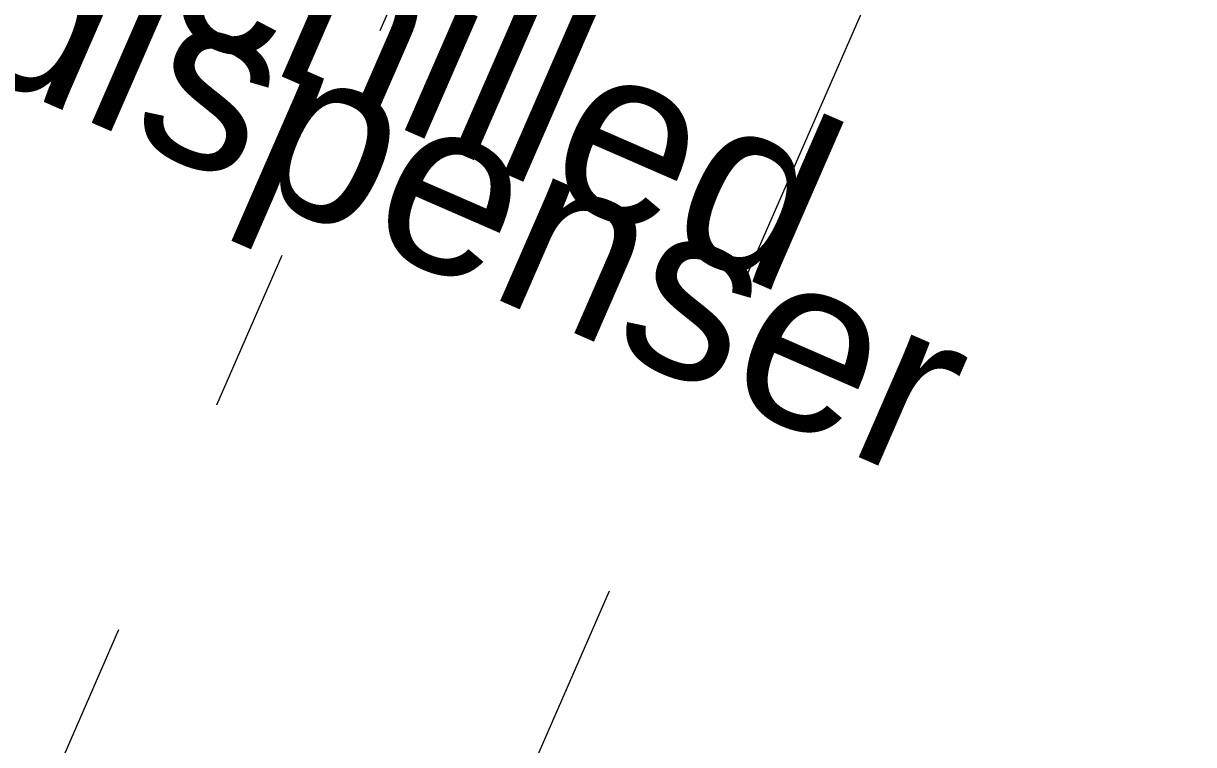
# Model space of a CAD drawing. Header units: millimetres. Extents: x -89663 to 74273, y -103666 to 18539.
# Drawn here: x -24198 to -23187, y -35058 to -34435 of the extents above; entities that cross this region are included whole.
import ezdxf
from ezdxf.enums import TextEntityAlignment as Align

# ---------------------------------------------------------------- set-up
doc = ezdxf.new("R2010")
doc.units = ezdxf.units.MM
doc.header["$MEASUREMENT"] = 0
doc.linetypes.add('Dashed', pattern=[564.444447, 282.222223, -282.222223])
doc.linetypes.add('Double Dashed', pattern=[1093.611073, 529.166651, -211.666656, 141.111112, -211.666656])
doc.layers.add('A-95-MC_Marker_Section_P2.Marker', color=7, linetype='Continuous')
doc.layers.add('New_A-15-MG_Structural_Grid_Phase_2', color=7, linetype='Continuous')
doc.layers.add('A-95-MC_Marker_Section_P2.Marker_Pen_No__1', color=7, linetype='Continuous', lineweight=13)
doc.layers.add('New_A-95-P_Text_1_50_GA_Pen_No__1', color=7, linetype='Continuous', lineweight=13)
doc.layers.add('New_A-15-MG_Structural_Grid_Phase_2_Pen_No__222', color=7, linetype='Continuous', lineweight=13, true_color=0x65af33)
doc.styles.add('GENERATED_STYLE_4', font='')
doc.styles.get('GENERATED_STYLE_4').set_extended_font_data('Swis721 BT')

# ---------------------------------------------------------------- blocks, each defined once
blk = doc.blocks.new('Standard grid marker_36')
at = {"layer": 'New_A-15-MG_Structural_Grid_Phase_2_Pen_No__222', "linetype": 'Double Dashed'}
blk.add_line((18746, 0), (0, 0), dxfattribs=at)
at = {"layer": 'New_A-15-MG_Structural_Grid_Phase_2_Pen_No__222', "style": 'GENERATED_STYLE_4'}
for tag, p in [('AC_MarkerText_1_0', (-500, 41.2)), ('AC_MarkerText_1_1', (58742.4, 41.2))]:
    blk.add_attdef(tag, text='', height=350, rotation=270, dxfattribs=at).set_placement(p, align=Align.MIDDLE_CENTER)
blk = doc.blocks.new('Cutting Plane_6_1', base_point=(-15692.4, -10945.9))
at = {"layer": 'A-95-MC_Marker_Section_P2.Marker_Pen_No__1', "linetype": 'Dashed'}
blk.add_line((-20307.7, -27164.2), (-38549.4, -68998.4), dxfattribs=at)

msp = doc.modelspace()

# ---------------------------------------------------------------- block references
at = {"layer": 'A-95-MC_Marker_Section_P2.Marker'}
msp.add_blockref('Cutting Plane_6_1', (-15692.4, -10945.9), dxfattribs=at)
at = {"layer": 'New_A-15-MG_Structural_Grid_Phase_2', "color": 8, "linetype": 'Continuous', "lineweight": 15, "zscale": 1000, "rotation": 66.44041158399293}
msp.add_blockref('Standard grid marker_36', (-30734.1, -50137), dxfattribs=at)

# ---------------------------------------------------------------- texts
at = {"layer": 'New_A-95-P_Text_1_50_GA_Pen_No__1', "linetype": 'Continuous', "insert": (-24002.6, -34304.6), "char_height": 150, "width": 1667.25, "attachment_point": 2, "rotation": 336.4404, "line_spacing_factor": 0.409033, "style": 'GENERATED_STYLE_4'}
msp.add_mtext('\\A1;{\\fSwis721 BT|b0|i0|c0|p34;hot & chilled water dispenser}', dxfattribs=at)

doc.saveas('drawing.dxf')
